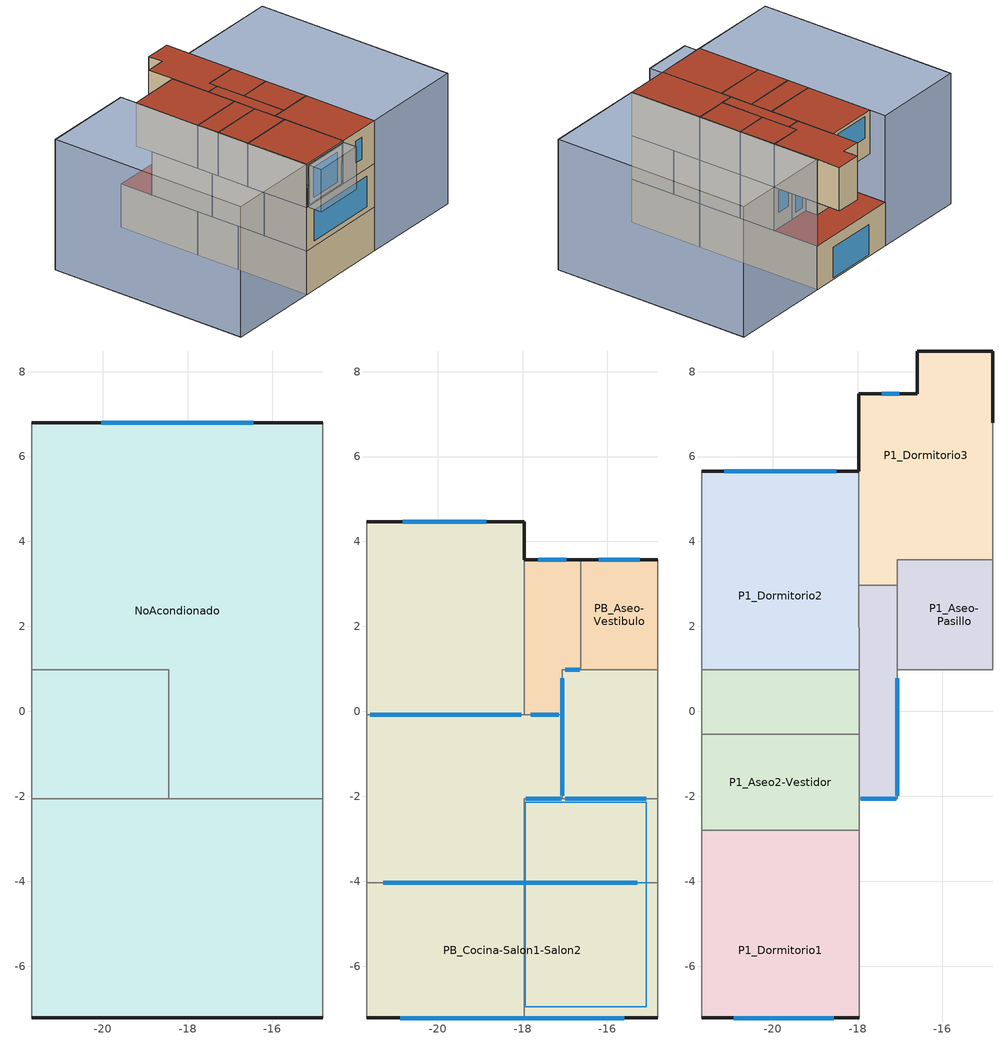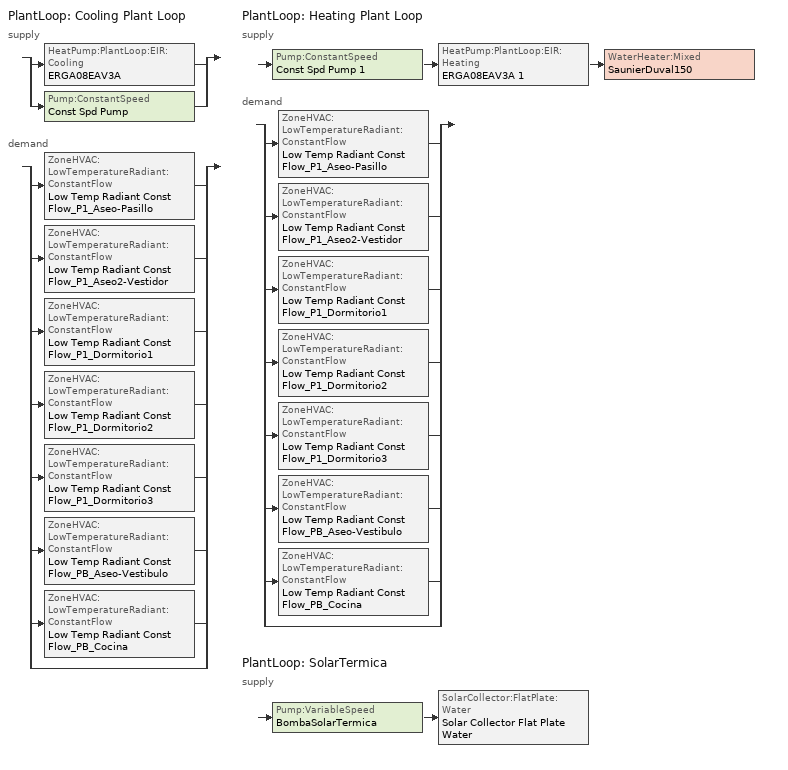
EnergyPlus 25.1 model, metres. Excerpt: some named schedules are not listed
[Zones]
NoAcondionado
 floor ground (SL01 2): -21.67,-2.06 -21.67,0.98 -18.44,0.98 -18.44,-2.06 z0; -18.44,-2.06 -18.44,0.98 -21.67,0.98 -21.67,6.8 -14.82,6.8 -14.82,-2.06 z0; -21.67,-7.22 -21.67,-2.06 -18.44,-2.06 -14.82,-2.06 -14.82,-7.22 z0
 wall outside (W02_Fachada 1): -14.82,6.8 -21.67,6.8 / -21.67,-7.22 -14.82,-7.22 z0:3
 wall to NoAcondionado (PI01 1): -18.44,-2.06 -18.44,0.98 -18.44,-2.06 -21.67,-2.06 -18.44,-2.06 -14.82,-2.06 -18.44,-2.06 / -18.44,0.98 -21.67,0.98 -18.44,0.98 z0:3
 wall adiabatic (W03_Medianera): -21.67,6.8 -21.67,0.98 -21.67,-2.06 -21.67,-7.22 / -14.82,-7.22 -14.82,-2.06 -14.82,6.8 z0:3
 window (WI01): -16.45,6.8 -20.03,6.8 z0.1:2.2
 roof outside (RF01 1): -21.67,4.46 -17.96,4.46 -17.96,3.57 -14.82,3.57 -14.82,6.8 -21.67,6.8 z3
PB_Cocina-Salon1-Salon2
 floor to NoAcondionado (FI01 4): -21.67,0.98 -18.44,0.98 -18.44,-0.08 -21.67,-0.08 z3; -17.07,0.98 -14.82,0.98 -14.82,-2.06 -17.07,-2.06 z3
 floor to NoAcondionado (FI01_SR): -21.67,-0.08 -18.44,-0.08 -18.44,-2.06 -21.67,-2.06 z3; -21.67,4.46 -17.96,4.46 -17.96,-0.08 -18.44,-0.08 -18.44,0.98 -21.67,0.98 z3; -18.44,-0.08 -17.07,-0.08 -17.07,-2.06 -18.44,-2.06 z3; -21.67,-2.06 -14.82,-2.06 -14.82,-4.04 -21.67,-4.04 z3; -21.67,-4.04 -14.82,-4.04 -14.82,-7.22 -21.67,-7.22 z3
 floor to PB_Cocina-Salon1-Salon2 (FI01 4): -14.82,-2.06 -17.07,-2.06 -17.07,0.98 -14.82,0.98 z6; -14.82,-4.04 -17.96,-4.04 -17.96,-2.06 -14.82,-2.06 z6; -14.82,-7.22 -17.96,-7.22 -17.96,-4.04 -14.82,-4.04 z6
 wall outside (W02_Fachada 1): -17.96,3.57 -17.96,4.46 -21.67,4.46 / -21.67,-7.22 -14.82,-7.22 z3:6; -17.96,-7.22 -14.82,-7.22 z6:9
 wall to PB_Aseo-Vestibulo (PI01 1): -14.82,0.98 -16.63,0.98 -17.07,0.98 -17.07,-0.08 -17.96,-0.08 -17.96,3.57 z3:6
 wall adiabatic (W03_Medianera): -21.67,4.46 -21.67,-0.08 -21.67,-4.04 -21.67,-7.22 / -14.82,-7.22 -14.82,-4.04 -14.82,-2.06 -14.82,0.98 z3:6; -14.82,-7.22 -14.82,-2.06 -14.82,0.98 z6:9
 wall to PB_Cocina-Salon1-Salon2 (PI01 1): -21.67,-0.08 -17.96,-0.08 -21.67,-0.08 / -17.07,-0.08 -17.07,-2.06 -17.07,-0.08 / -17.07,-2.06 -14.82,-2.06 -17.07,-2.06 / -21.67,-4.04 -14.82,-4.04 -21.67,-4.04 z3:6; -17.07,-2.06 -14.82,-2.06 -17.07,-2.06 z6:9
 wall to P1_Aseo-Pasillo (PI01 1): -14.82,0.98 -17.07,0.98 -17.07,-2.06 -17.96,-2.06 z6:9
 wall to P1_Aseo2-Vestidor (PI01 1): -17.96,-2.06 -17.96,-2.8 z6:9
 wall to P1_Dormitorio1 (PI01 1): -17.96,-2.8 -17.96,-7.22 z6:9
 window inside ({5798009e-f536-4e15-86a5-579c9e0ec3f5}): -17.14,-0.08 -17.8,-0.08 / -16.66,0.98 -16.99,0.98 / -21.59,-0.08 -18.03,-0.08 z3.28:6; -17.07,-0.16 -17.07,-1.99 z3.34:6; -16.87,-2.06 -15.08,-2.06 z3.38:6; -21.28,-4.04 -15.3,-4.04 z3.28:5.67; -17.07,0.78 -17.07,-1.99 / -17.09,-2.06 -17.92,-2.06 / -16.99,-2.06 -15.08,-2.06 z6.28:9
 window (WI01): -18.86,4.46 -20.82,4.46 z4.08:5.58; -20.88,-7.22 -15.6,-7.22 z3.38:5.48; -16.69,-7.22 -16.09,-7.22 z6.9:8.4
 roof outside (RF01 1): -14.82,-2.06 -14.82,0.98 -17.07,0.98 -17.07,-2.06 z9; -14.82,-7.22 -14.82,-2.06 -17.07,-2.06 -17.96,-2.06 -17.96,-2.8 -17.96,-7.22 z9
 skylight inside ({5798009e-f536-4e15-86a5-579c9e0ec3f5}): -17.94,-4.04 -15.08,-4.04 -15.08,-2.13 -17.94,-2.13 z6; -17.94,-6.96 -15.08,-6.96 -15.08,-4.04 -17.94,-4.04 z6
PB_Aseo-Vestibulo
 floor to NoAcondionado (FI01_SR): -17.96,3.57 -16.63,3.57 -16.63,0.98 -17.07,0.98 -17.07,-0.08 -17.96,-0.08 z3; -16.63,3.57 -14.82,3.57 -14.82,0.98 -16.63,0.98 z3
 wall outside (W02_Fachada 1): -14.82,3.57 -16.63,3.57 -17.96,3.57 z3:6
 wall to PB_Aseo-Vestibulo (PI01 1): -16.63,0.98 -16.63,3.57 -16.63,0.98 z3:6
 wall adiabatic (W03_Medianera): -14.82,0.98 -14.82,3.57 z3:6
 window (WI01): -16.97,3.57 -17.63,3.57 z3.33:5.43; -15.25,3.57 -16.2,3.57 z4.08:5.58
P1_Aseo-Pasillo
 floor to PB_Aseo-Vestibulo (FI01_SR): -17.07,-0.08 -17.96,-0.08 -17.96,2.97 -17.07,2.97 z6; -14.82,0.98 -16.63,0.98 -16.63,3.57 -14.82,3.57 z6
 floor to PB_Aseo-Vestibulo (FI01 4): -16.63,0.98 -17.07,0.98 -17.07,3.57 -16.63,3.57 z6
 floor to PB_Cocina-Salon1-Salon2 (FI01 4): -17.96,0.98 -17.97,2.97 -17.96,2.97 z6
 floor to PB_Cocina-Salon1-Salon2 (FI01_SR): -17.07,-2.06 -17.96,-2.06 -17.96,-0.08 -17.07,-0.08 z6
 wall to P1_Aseo-Pasillo (PI01 1): -17.07,0.98 -17.07,2.97 -17.07,0.98 z6:9
 wall to P1_Dormitorio3 (PI01 1): -14.82,3.57 -17.07,3.57 -17.07,2.97 -17.97,2.97 z6:9
 wall to P1_Dormitorio2 (PI01 1): -17.97,2.97 -17.96,0.98 z6:9
 wall to P1_Aseo2-Vestidor (PI01 1): -17.96,0.98 -17.96,-0.54 -17.96,-2.06 z6:9
 wall adiabatic (W03_Medianera): -14.82,0.98 -14.82,3.57 z6:9
 roof outside (RF01 1): -17.07,-2.06 -17.07,0.98 -17.07,2.97 -17.97,2.97 -17.96,0.98 -17.96,-0.54 -17.96,-2.06 z9; -14.82,0.98 -14.82,3.57 -17.07,3.57 -17.07,2.97 -17.07,0.98 z9
P1_Dormitorio3
 floor outside (FI01_SR): -14.82,3.57 -17.96,3.57 -17.96,4.46 -17.97,4.46 -17.97,5.65 -17.97,7.47 -16.59,7.47 -16.59,8.49 -14.82,8.49 z6
 floor to PB_Aseo-Vestibulo (FI01_SR): -17.07,2.97 -17.96,2.97 -17.96,3.57 -17.07,3.57 z6
 floor to PB_Cocina-Salon1-Salon2 (FI01 4): -17.96,2.97 -17.97,2.97 -17.97,4.46 -17.96,4.46 z6
 wall outside (W02_Fachada 1): -14.82,6.8 -14.82,8.49 -16.59,8.49 -16.59,7.47 -17.97,7.47 -17.97,5.65 z6:9
 wall adiabatic (W03_Medianera): -14.82,3.57 -14.82,6.8 z6:9
 wall to P1_Dormitorio2 (PI01 1): -17.97,5.65 -17.97,2.97 z6:9
 window (WI01): -17.02,7.47 -17.42,7.47 z6.38:8.48
 roof outside (RF01 1): -17.07,2.97 -17.07,3.57 -14.82,3.57 -14.82,8.49 -16.59,8.49 -16.59,7.47 -17.97,7.47 -17.97,5.65 -17.97,2.97 z9
P1_Aseo2-Vestidor
 floor to PB_Cocina-Salon1-Salon2 (FI01_SR): -17.96,-0.08 -21.67,-0.08 -21.67,0.98 -17.96,0.98 z6; -17.96,-2.8 -21.67,-2.8 -21.67,-0.54 -17.96,-0.54 z6
 floor to PB_Cocina-Salon1-Salon2 (FI01 4): -17.96,-0.54 -21.67,-0.54 -21.67,-0.08 -17.96,-0.08 z6
 wall to P1_Dormitorio2 (PI01 1): -17.96,0.98 -21.67,0.98 z6:9
 wall adiabatic (W03_Medianera): -21.67,0.98 -21.67,-0.54 -21.67,-2.8 z6:9
 wall to P1_Aseo2-Vestidor (PI01 1): -21.67,-0.54 -17.96,-0.54 -21.67,-0.54 z6:9
 wall to P1_Dormitorio1 (PI01 1): -21.67,-2.8 -17.96,-2.8 z6:9
 roof outside (RF01 1): -17.96,-0.54 -17.96,0.98 -21.67,0.98 -21.67,-0.54 z9; -17.96,-2.06 -17.96,-0.54 -21.67,-0.54 -21.67,-2.8 -17.96,-2.8 z9
P1_Dormitorio2
 floor to PB_Cocina-Salon1-Salon2 (FI01_SR): -17.96,0.98 -21.67,0.98 -21.67,4.46 -17.97,4.46 z6
 floor adiabatic (ctn2): -17.97,4.46 -21.67,4.46 -21.67,5.65 -17.97,5.65 z6
 wall outside (W02_Fachada 1): -17.97,5.65 -21.67,5.65 z6:9
 wall adiabatic (W03_Medianera): -21.67,5.65 -21.67,0.98 z6:9
 window (WI01): -18.5,5.65 -21.14,5.65 z7.28:8.78
 roof outside (RF01 1): -17.96,0.98 -17.97,2.97 -17.97,5.65 -21.67,5.65 -21.67,0.98 z9
P1_Dormitorio1
 floor to PB_Cocina-Salon1-Salon2 (FI01_SR): -17.96,-4.04 -21.67,-4.04 -21.67,-2.8 -17.96,-2.8 z6; -17.96,-7.22 -21.67,-7.22 -21.67,-4.04 -17.96,-4.04 z6
 wall outside (W02_Fachada 1): -21.38,-7.22 -18.09,-7.22 z6.1:8.79; -21.67,-7.22,6 -21.53,-7.22,6 -21.53,-7.22,8.91 -17.99,-7.22,8.91 -17.99,-7.22,6 -17.96,-7.22,6 -17.96,-7.22,9 -21.67,-7.22,9
 wall adiabatic (W03_Medianera): -21.67,-2.8 -21.67,-7.22 z6:9; -21.53,-7.22,6 -17.99,-7.22,6 -17.99,-7.22,7.44 -18.09,-7.22,7.44 -18.09,-7.22,6.1 -21.38,-7.22,6.1 -21.38,-7.22,7.44 -21.53,-7.22,7.44; -21.53,-7.22,7.44 -21.38,-7.22,7.44 -21.38,-7.22,8.79 -18.09,-7.22,8.79 -18.09,-7.22,7.44 -17.99,-7.22,7.44 -17.99,-7.22,8.91 -21.53,-7.22,8.91
 window (WI01): -20.91,-7.22 -18.56,-7.22 z6.38:8.48
 roof outside (RF01 1): -17.96,-7.22 -17.96,-2.8 -21.67,-2.8 -21.67,-7.22 z9
shading: -21.38,-8.22 -21.38,-7.22 / -21.38,-7.22 -18.09,-7.22 / -18.09,-7.22 -18.09,-8.22 / -18.09,-8.22 -21.38,-8.22 z6.1:8.79; -21.53,-8.22 -17.99,-8.22 / -17.99,-8.22 -17.99,-7.22 / -17.99,-7.22 -21.53,-7.22 / -21.53,-7.22 -21.53,-8.22 z6:8.91; -7.44,-7.22 -7.44,6.8 / -7.44,6.8 -14.82,6.8 / -14.82,6.8 -14.82,-7.22 / -14.82,-7.22 -7.44,-7.22 / -28.27,-7.22 -21.67,-7.22 / -21.67,-7.22 -21.67,6.8 / -21.67,6.8 -28.27,6.8 / -28.27,6.8 -28.27,-7.22 z0:9; -21.38,-8.22 -18.09,-8.22 -18.09,-7.22 -21.38,-7.22 z6.1; -18.09,-8.22 -21.38,-8.22 -21.38,-7.22 -18.09,-7.22 z8.79; -17.99,-8.22 -21.53,-8.22 -21.53,-7.22 -17.99,-7.22 z6; -21.53,-8.22 -17.99,-8.22 -17.99,-7.22 -21.53,-7.22 z8.91; -7.44,-7.22 -14.82,-7.22 -14.82,6.8 -7.44,6.8 z0; -14.82,-7.22 -7.44,-7.22 -7.44,6.8 -14.82,6.8 z9; -21.67,-7.22 -28.27,-7.22 -28.27,6.8 -21.67,6.8 z0; -28.27,-7.22 -21.67,-7.22 -21.67,6.8 -28.27,6.8 z9
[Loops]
PlantLoop 'Cooling Plant Loop'
 supply: split
  | HeatPump:PlantLoop:EIR:Cooling 'ERGA08EAV3A'
  | Pump:ConstantSpeed 'Const Spd Pump'
 demand: split
  | ZoneHVAC:LowTemperatureRadiant:ConstantFlow 'Low Temp Radiant Const Flow_P1_Aseo-Pasillo'
  | ZoneHVAC:LowTemperatureRadiant:ConstantFlow 'Low Temp Radiant Const Flow_P1_Aseo2-Vestidor'
  | ZoneHVAC:LowTemperatureRadiant:ConstantFlow 'Low Temp Radiant Const Flow_P1_Dormitorio1'
  | ZoneHVAC:LowTemperatureRadiant:ConstantFlow 'Low Temp Radiant Const Flow_P1_Dormitorio2'
  | ZoneHVAC:LowTemperatureRadiant:ConstantFlow 'Low Temp Radiant Const Flow_P1_Dormitorio3'
  | ZoneHVAC:LowTemperatureRadiant:ConstantFlow 'Low Temp Radiant Const Flow_PB_Aseo-Vestibulo'
  | ZoneHVAC:LowTemperatureRadiant:ConstantFlow 'Low Temp Radiant Const Flow_PB_Cocina'
  | bypass
PlantLoop 'Heating Plant Loop'
 supply: Pump:ConstantSpeed 'Const Spd Pump 1' > HeatPump:PlantLoop:EIR:Heating 'ERGA08EAV3A 1' > WaterHeater:Mixed 'SaunierDuval150'
 demand: split
  | ZoneHVAC:LowTemperatureRadiant:ConstantFlow 'Low Temp Radiant Const Flow_P1_Aseo-Pasillo'
  | ZoneHVAC:LowTemperatureRadiant:ConstantFlow 'Low Temp Radiant Const Flow_P1_Aseo2-Vestidor'
  | ZoneHVAC:LowTemperatureRadiant:ConstantFlow 'Low Temp Radiant Const Flow_P1_Dormitorio1'
  | ZoneHVAC:LowTemperatureRadiant:ConstantFlow 'Low Temp Radiant Const Flow_P1_Dormitorio2'
  | ZoneHVAC:LowTemperatureRadiant:ConstantFlow 'Low Temp Radiant Const Flow_P1_Dormitorio3'
  | ZoneHVAC:LowTemperatureRadiant:ConstantFlow 'Low Temp Radiant Const Flow_PB_Aseo-Vestibulo'
  | ZoneHVAC:LowTemperatureRadiant:ConstantFlow 'Low Temp Radiant Const Flow_PB_Cocina'
  | bypass
PlantLoop 'SolarTermica'
 supply: Pump:VariableSpeed 'BombaSolarTermica' > SolarCollector:FlatPlate:Water 'Solar Collector Flat Plate Water'
[Building]
Edificio_1
[Site:Location]
MADRID: Elevation=582; Keep site location information=No; Latitude=40.45; Longitude=-3.55; Time zone=1
[SizingPeriod:DesignDay] Ashrae clear sky optical depth for beam irradiance taub=0.446; Ashrae clear sky optical depth for diffuse irradiance taud=1.933; Barometric pressure=94526; Begin environment reset mode=FullResetAtBeginEnvironment; Daily dry bulb temperature range=15.7; Day of month=21; Day type=SummerDesignDay; Daylight saving time indicator=No; Dry bulb temperature range modifier type=DefaultMultipliers; Month=7; Rain indicator=No; Snow indicator=No; Solar model indicator=ASHRAETau; Wind direction=240; Wind speed=3.7
Name | Humidity condition type | Maximum dry bulb temperature | Wetbulb or dewpoint at maximum dry bulb | Enthalpy at maximum dry bulb
MADRID Ann Clg .4% Condns DB=>MWB | WetBulb | 36.2 | 19.6
MADRID Ann Clg .4% Condns DP=>MDB | DewPoint | 26.6 | 17.2
MADRID Ann Clg .4% Condns Enth=>MDB | Enthalpy | 33.9 |  | 65700
MADRID Ann Clg .4% Condns WB=>MDB | WetBulb | 33.8 | 21.7
[Construction]
FI01 4; FI01_SR: Gres_cuarzoso_2600_d_280 (20mm 0.6), Mortero_de_cemento_o_cal (50mm), URSA_TERRA_Sol_T70P_20mm (20mm), FU_Entrevigado_ceramico (300mm), Enlucido_de_yeso_1000_d (20mm 0.6)
PI01 1: Placa_de_yeso_laminado_P (15mm 0.6), Placa_de_yeso_laminado_P (15mm 0.6), MW_Lana_mineral_0_04_W_m (60mm), Placa_de_yeso_laminado_P (15mm 0.6), Placa_de_yeso_laminado_P (15mm 0.6)
RF01 1: XPS_Expandido_con_dioxid (120mm), Betun_fieltro_o_lamina (4mm), Mortero_de_cemento_o_cal (50mm), Hormigon_armado_d_2500 (250mm), Gres_calcareo_2000_d_270 (10mm 0.6), Placas_de_yeso_armado_co (15mm 0.6)
SL01 2: XPS_Expandido_con_dioxid (120mm), Hormigon_armado_d_2500 (200mm 0.6), Mortero_de_cemento_o_cal (20mm), Gres_calcareo_2000_d_270 (20mm 0.6)
W02_Fachada 1: 1_2_pie_LP_metrico_o_cat (150mm), URSA_TERRA (80mm), Placa_de_yeso_laminado_P (20mm 0.6)
W03_Medianera: 1_2_pie_LP_metrico_o_cat (150mm), MW_Lana_mineral_0_04_W_m (60mm), Placa_de_yeso_laminado_P (15mm 0.6), Placa_de_yeso_laminado_P (15mm 0.6)
WI01: Theoretical Glass [202]
ctn2: mat5, mat6, mat7, mat8, mat6, mat9
[Construction:AirBoundary]
{5798009e-f536-4e15-86a5-579c9e0ec3f5}: None, 0
[Material] Thermal absorptance=0.9
Name | Conductivity | Density | Roughness | Solar absorptance | Specific heat | Thickness | Visible absorptance
1_2_pie_LP_metrico_o_cat (150mm) | 0.583 | 1020 | Rough | 0 | 1000 | 0.15 | 0.6
Betun_fieltro_o_lamina (4mm) | 0.23 | 1100 | Rough | 0 | 1000 | 0.004 | 0.6
Enlucido_de_yeso_1000_d (20mm 0.6) | 0.57 | 1150 | Rough | 0.6 | 1000 | 0.02 | 0.6
FU_Entrevigado_ceramico (300mm); Mortero_de_cemento_o_cal (50mm) | 0.846 | 1110 | Rough | 0 | 1000 | 0.3 | 0.6
Gres_calcareo_2000_d_270 (10mm 0.6) | 1.9 | 2350 | Rough | 0.6 | 1000 | 0.01 | 0.6
Gres_calcareo_2000_d_270 (20mm 0.6) | 1.9 | 2350 | Rough | 0.6 | 1000 | 0.02 | 0.6
Gres_cuarzoso_2600_d_280 (20mm 0.6) | 2.6 | 2700 | Rough | 0.6 | 1000 | 0.02 | 0.6
Hormigon_armado_d_2500 (200mm 0.6) | 2.5 | 2600 | Rough | 0.6 | 1000 | 0.2 | 0.6
Hormigon_armado_d_2500 (250mm) | 2.5 | 2600 | Rough | 0 | 1000 | 0.25 | 0.6
MW_Lana_mineral_0_04_W_m (60mm) | 0.04 | 40 | Rough | 0.7 | 1000 | 0.06 | 0.6
Mortero_de_cemento_o_cal (20mm) | 1 | 1700 | Rough | 0 | 1000 | 0.02 | 0.6
Placa_de_yeso_laminado_P (15mm 0.6) | 0.25 | 825 | Rough | 0.6 | 1000 | 0.015 | 0.6
Placa_de_yeso_laminado_P (20mm 0.6) | 0.25 | 825 | Rough | 0.6 | 1000 | 0.02 | 0.6
Placas_de_yeso_armado_co (15mm 0.6) | 0.25 | 9 | Rough | 0.6 | 1000 | 0.015 | 0.6
URSA_TERRA (80mm) | 0.035 | 17.5 | Rough | 0 | 1030 | 0.08 | 0.6
URSA_TERRA_Sol_T70P_20mm (20mm) | 0.032 | 70 | Rough | 0 | 1030 | 0.02 | 0.6
XPS_Expandido_con_dioxid (120mm) | 0.034 | 37.5 | Rough | 0 | 1000 | 0.12 | 0.6
mat5 | 0.21 | 700 | MediumRough | 0.7 | 1000 | 0.0125 | 0.7
mat6 | 0.3 | 1000 | MediumRough | 0.7 | 1000 | 0.05 | 0.7
mat7 | 2.3 | 2300 | MediumRough | 0.7 | 1000 | 0.1 | 0.7
mat8 | 1.15 | 1800 | MediumRough | 0.7 | 1000 | 0.05 | 0.7
mat9 | 0.13 | 500 | MediumRough | 0.7 | 1600 | 0.02 | 0.7
[WindowMaterial:Glazing]
Theoretical Glass [202]: Back side infrared hemispherical emissivity=0.9; Back side solar reflectance at normal incidence=0; Back side visible reflectance at normal incidence=0; Conductivity=0.0192; Dirt correction factor for solar and visible transmittance=1; Front side infrared hemispherical emissivity=0.9; Front side solar reflectance at normal incidence=0.7175; Front side visible reflectance at normal incidence=0.6308; Infrared transmittance at normal incidence=0; Optical data type=SpectralAverage; Solar diffusing=No; Solar transmittance at normal incidence=0.2325; Thickness=0.003; Visible transmittance at normal incidence=0.3192
[AvailabilityManager:Scheduled] Schedule=Always_On
Availability Manager Scheduled 1; Availability Manager Scheduled 2
[DesignSpecification:OutdoorAir]
Ventilation: Outdoor air flow air changes per hour=0; Outdoor air flow per person=0.00943895; Outdoor air flow per zone=0; Outdoor air flow per zone floor area=0; Outdoor air method=Sum
[DesignSpecification:OutdoorAir:SpaceList] Space design specification outdoor air object name 1=Ventilation; Space design specification outdoor air object name 2=Ventilation
P1_Aseo2-Vestidor DSOA Space List: Space name 1=spc_P1_Aseo2; Space name 2=spc_P1_Vestidor
P1_Aseo-Pasillo DSOA Space List: Space name 1=spc_P1_Aseo; Space name 2=spc_P1_Pasillo
PB_Aseo-Vestibulo DSOA Space List: Space name 1=spc_PB_Aseo; Space name 2=spc_PB_Vestibulo
PB_Cocina-Salon1-Salon2 DSOA Space List: Space name 1=spc_P1_DobleAltura; Space name 2=spc_P1_Escalera; Space design specification outdoor air object name 3=Ventilation; Space name 3=spc_PB_Cocina; Space design specification outdoor air object name 4=Ventilation; Space name 4=spc_PB_Escalera; Space design specification outdoor air object name 5=Ventilation; Space name 5=spc_PB_Salon1; Space design specification outdoor air object name 6=Ventilation; Space name 6=spc_PB_Salon2
[HeatPump:PlantLoop:EIR:Cooling]
ERGA08EAV3A: Capacity modifier function of temperature curve=Curve Biquadratic 3; Condenser type=AirSource; Control type=Load; Electric input to output ratio modifier function of part load ratio curve=Curve Quadratic 2; Electric input to output ratio modifier function of temperature curve=Curve Biquadratic 4; Flow mode=ConstantFlow; Load side reference flow rate=Autosize; Maximum heat recovery outlet temperature=60; Maximum source inlet temperature=100; Minimum part load ratio=0; Minimum source inlet temperature=-100; Reference capacity=6250; Reference coefficient of performance=5.4; Sizing factor=1; Source side reference flow rate=Autosize; Thermosiphon minimum temperature difference=0
[HeatPump:PlantLoop:EIR:Heating]
ERGA08EAV3A 1: Capacity modifier function of temperature curve=Curve Biquadratic 1; Condenser type=AirSource; Control type=Load; Electric input to output ratio modifier function of part load ratio curve=Curve Quadratic 1; Electric input to output ratio modifier function of temperature curve=Curve Biquadratic 2; Flow mode=ConstantFlow; Heat pump defrost control=None; Heat pump defrost time period fraction=0.058333; Heat pump sizing method=CoolingCapacity; Heating to cooling capacity sizing ratio=1; Load side reference flow rate=Autosize; Maximum outdoor dry bulb temperature for defrost operation=10; Maximum source inlet temperature=100; Minimum heat recovery outlet temperature=4.5; Minimum part load ratio=0; Minimum source inlet temperature=-100; Reference capacity=7500; Reference coefficient of performance=4.6; Sizing factor=1; Source side reference flow rate=Autosize
[OtherEquipment] Design level calculation method=EquipmentLevel; Fraction latent=0.95; Fraction radiant=0.05
Name | Design level | End use subcategory | Schedule | Zone or zonelist or space or spacelist
Bathroom Ambient Moisture Gain PB Aseo | 14 | BathroomAmbient | Bathroom Ambient Moisture Schedule PB | spc_PB_Aseo
Bathroom Ambient Moisture Gain P1 Aseo | 14 | BathroomAmbient | Bathroom Ambient Moisture Schedule P1 Main | spc_P1_Aseo
Bathroom Ambient Moisture Gain P1 Aseo2 | 10 | BathroomAmbient | Bathroom Ambient Moisture Schedule P1 Aseo2 | spc_P1_Aseo2
Shower Latent Gain P1 Aseo2 | 260 | Shower | Shower Use Schedule | spc_P1_Aseo2
[PlantEquipmentList]
Cooling Plant Loop Cooling Equipment List: ERGA08EAV3A, HeatPump:PlantLoop:EIR:Cooling
Heating Plant Loop Heating Equipment List: ERGA08EAV3A 1, HeatPump:PlantLoop:EIR:Heating
SolarTermica Heating Equipment List: Solar Collector Flat Plate Water, SolarCollector:FlatPlate:Water
[PlantEquipmentOperation:CoolingLoad]
Cooling Plant Loop Cooling Operation Scheme: Load range 1 lower limit=0; Load range 1 upper limit=1000000000; Range 1 equipment list=Cooling Plant Loop Cooling Equipment List
[PlantEquipmentOperation:HeatingLoad] Load range 1 lower limit=0; Load range 1 upper limit=1000000000
Name | Range 1 equipment list
Heating Plant Loop Heating Operation Scheme | Heating Plant Loop Heating Equipment List
SolarTermica Heating Operation Scheme | SolarTermica Heating Equipment List
[PlantEquipmentOperationSchemes] Control scheme 1 schedule=Always On Discrete
Name | Control scheme 1
Cooling Plant Loop Operation Schemes | Cooling Plant Loop Cooling Operation Scheme
Heating Plant Loop Operation Schemes | Heating Plant Loop Heating Operation Scheme
SolarTermica Operation Schemes | SolarTermica Heating Operation Scheme
[PlantLoop] Common pipe simulation=None; Fluid type=Water; Load distribution scheme=Optimal; Maximum loop flow rate=Autosize; Minimum loop flow rate=0; Plant loop demand calculation scheme=SingleSetpoint; Plant loop volume=Autocalculate
Name | Maximum loop temperature | Minimum loop temperature | Plant equipment operation scheme
Cooling Plant Loop | 15 | 5 | Cooling Plant Loop Operation Schemes
Heating Plant Loop | 45 | 35 | Heating Plant Loop Operation Schemes
SolarTermica | 100 | 0 | SolarTermica Operation Schemes
[Pump:ConstantSpeed] Design electric power per unit flow rate=348701.1; Design flow rate=Autosize; Design power consumption=Autosize; Design power sizing method=PowerPerFlowPerPressure; Design pump head=38460; Design shaft power per unit flow rate per unit head=1.28205; End use subcategory=General; Fraction of motor inefficiencies to fluid stream=0; Motor efficiency=0.85; Pump control type=Intermittent
Const Spd Pump; Const Spd Pump 1
[Pump:VariableSpeed]
BombaSolarTermica: Design electric power per unit flow rate=348701.1; Design maximum flow rate=Autosize; Design minimum flow rate=0; Design minimum flow rate fraction=0; Design power consumption=20; Design power sizing method=PowerPerFlowPerPressure; Design pump head=30000; Design shaft power per unit flow rate per unit head=1.28205; End use subcategory=General; Fraction of motor inefficiencies to fluid stream=0; Motor efficiency=0.9; Pump control type=Continuous; Skin loss radiative fraction=0.5; Coefficient 1 of the part load performance curve=0; Coefficient 2 of the part load performance curve=1; Coefficient 3 of the part load performance curve=0; Coefficient 4 of the part load performance curve=0
[SetpointManager:OutdoorAirReset]
Daikin_EHVX08_Refrigeracion: Control variable=Temperature; Outdoor high temperature=35; Outdoor low temperature=20; Setpoint at outdoor high temperature=18; Setpoint at outdoor low temperature=22
[SetpointManager:Scheduled] Control variable=Temperature
Name | Schedule
SP_SolarLoop | SolarTermica40
Setpoint Manager Scheduled 1 | HW Temperature Schedule
Setpoint Manager Scheduled 2 | CHW Temperature Schedule
[Sizing:Plant] Coincident sizing factor mode=None; Sizing option=NonCoincident; Zone timesteps in averaging window=1
Name | Design loop exit temperature | Loop design temperature difference | Loop type
Cooling Plant Loop | 15 | 0.1 | Cooling
Heating Plant Loop | 45 | 5 | Heating
SolarTermica | 82 | 11 | Heating
[Sizing:Zone] Account for dedicated outdoor air system=No; Cooling design air flow method=DesignDay; Cooling design air flow rate=0; Cooling minimum air flow=0; Cooling minimum air flow fraction=0; Cooling minimum air flow per zone floor area=0.000762; Heating design air flow method=DesignDay; Heating design air flow rate=0; Heating maximum air flow=0.141576; Heating maximum air flow fraction=0.3; Heating maximum air flow per zone floor area=0.002032; Type of space sum to use=Coincident; Zone cooling design supply air humidity ratio=0.0085; Zone cooling design supply air humidity ratio difference=0.005; Zone cooling design supply air temperature=14; Zone cooling design supply air temperature difference=11.11; Zone cooling design supply air temperature input method=SupplyAirTemperature; Zone heating design supply air humidity ratio=0.008; Zone heating design supply air temperature=40; Zone heating design supply air temperature difference=11.11; Zone heating design supply air temperature input method=SupplyAirTemperature; Zone humidification design supply air humidity ratio difference=0.005; Zone latent cooling design supply air humidity ratio input method=HumidityRatioDifference; Zone latent heating design supply air humidity ratio input method=HumidityRatioDifference; Zone load sizing method=Sensible Load Only No Latent Load
Name | Design specification outdoor air object
P1_Aseo-Pasillo | P1_Aseo-Pasillo DSOA Space List
P1_Aseo2-Vestidor | P1_Aseo2-Vestidor DSOA Space List
P1_Dormitorio1; P1_Dormitorio2; P1_Dormitorio3 | Ventilation
PB_Aseo-Vestibulo | PB_Aseo-Vestibulo DSOA Space List
PB_Cocina-Salon1-Salon2 | PB_Cocina-Salon1-Salon2 DSOA Space List
[SolarCollector:FlatPlate:Water]
Solar Collector Flat Plate Water: Solarcollectorperformance=Alternate Energy Technologies AE-32; Surface=srf100
[SolarCollectorPerformance:FlatPlate]
Alternate Energy Technologies AE-32: Gross area=2.9646; Test correlation type=Inlet; Test flow rate=3.88e-05; Test fluid=Water; Coefficient 1 of efficiency equation=0.691; Coefficient 2 of efficiency equation=-0.00193; Coefficient 2 of incident angle modifier=-0.1939; Coefficient 3 of incident angle modifier=-0.0055
[Space] Space type=Residencial
Name | Zone | Volume
spc_P1_Aseo | P1_Aseo-Pasillo | 15.181
spc_P1_Aseo2 | P1_Aseo2-Vestidor | 14.614
spc_P1_DobleAltura | PB_Cocina-Salon1-Salon2 | 43.733
spc_P1_Dormitorio1 | P1_Dormitorio1 | 41.039
spc_P1_Dormitorio2 | P1_Dormitorio2 | 43.477
spc_P1_Dormitorio3 | P1_Dormitorio3 | 34.836
spc_P1_Escalera; spc_PB_Escalera | PB_Cocina-Salon1-Salon2 | 17.909
spc_P1_Pasillo | P1_Aseo-Pasillo | 11.444
spc_P1_Vestidor | P1_Aseo2-Vestidor | 21.943
spc_PB_Aseo | PB_Aseo-Vestibulo | 11.009
spc_PB_Cocina | PB_Cocina-Salon1-Salon2 | 41.694
spc_PB_Salon1 | PB_Cocina-Salon1-Salon2 | 60.115
spc_PB_Salon2 | PB_Cocina-Salon1-Salon2 | 53.409
spc_PB_Vestibulo | PB_Aseo-Vestibulo | 10.447
spc_PS_Almacen | NoAcondionado | 91.085
spc_PS_Bodega | NoAcondionado | 134.174
spc_PS_Instalaciones | NoAcondionado | 26.087
[SpaceList]
Residencial: spc_PB_Salon1, spc_P1_Aseo2, spc_PS_Instalaciones, spc_PB_Vestibulo, spc_PS_Almacen, spc_PS_Bodega, spc_PB_Aseo, spc_PB_Cocina, spc_PB_Escalera, spc_PB_Salon2, spc_P1_Pasillo, spc_P1_Escalera, spc_P1_Aseo, spc_P1_Dormitorio2, spc_P1_Dormitorio3, spc_P1_Vestidor, spc_P1_DobleAltura, spc_P1_Dormitorio1
[ThermostatSetpoint:DualSetpoint]
Name | Cooling setpoint temperature schedule | Heating setpoint temperature schedule
Thermostat Setpoint Dual Setpoint 3 | Setpoint Schedule PB_Aseo-Vestibulo | Setpoint Schedule PB_Aseo-Vestibulo
Thermostat Setpoint Dual Setpoint 4 | Setpoint Schedule P1_Dormitorio1 | Setpoint Schedule P1_Dormitorio1
Thermostat Setpoint Dual Setpoint 5 | Setpoint Schedule P1_Dormitorio2 | Setpoint Schedule P1_Dormitorio2
Thermostat Setpoint Dual Setpoint 7 | Setpoint Schedule P1_Aseo2-Vestidor | Setpoint Schedule P1_Aseo2-Vestidor
Thermostat Setpoint Dual Setpoint 12 | Setpoint Schedule PB_Salon | Setpoint Schedule PB_Salon
Thermostat Setpoint Dual Setpoint 16 | Setpoint Schedule P1_Aseo-Pasillo | Setpoint Schedule P1_Aseo-Pasillo
Thermostat Setpoint Dual Setpoint 17 | Setpoint Schedule P1_Dormitorio3 | Setpoint Schedule P1_Dormitorio3
[WaterHeater:Mixed]
SaunierDuval150: Ambient temperature indicator=Schedule; Ambient temperature schedule=Water Heater Ambient Temperature; Deadband temperature difference=2; End use subcategory=General; Heater control type=Cycle; Heater fuel type=Electricity; Heater ignition delay=0; Heater ignition minimum flow rate=0; Heater maximum capacity=0; Heater thermal efficiency=0.8; Indirect water heating recovery time=1.5; Maximum temperature limit=60; Off cycle loss coefficient to ambient temperature=6; Off cycle loss fraction to zone=1; Off cycle parasitic fuel consumption rate=20; Off cycle parasitic fuel type=Electricity; Off cycle parasitic heat fraction to tank=0.8; On cycle loss coefficient to ambient temperature=6; On cycle loss fraction to zone=1; On cycle parasitic fuel consumption rate=0; On cycle parasitic fuel type=Electricity; On cycle parasitic heat fraction to tank=0; Setpoint temperature schedule=Water Heater Setpoint Temperature; Source side design flow rate=Autosize; Source side effectiveness=1; Source side flow control mode=IndirectHeatPrimarySetpoint; Tank volume=0.05; Use side design flow rate=Autosize; Use side effectiveness=1
[WaterHeater:Sizing]
WaterHeater:Sizing 1: Design mode=PeakDraw; Nominal tank volume for autosizing plant connections=1; Time for tank recovery=1; Time storage can meet peak draw=0.538503; Waterheater=SaunierDuval150
[Zone] Multiplier=1; Part of total floor area=Yes
NoAcondionado; P1_Aseo2-Vestidor; P1_Aseo-Pasillo; P1_Dormitorio1; P1_Dormitorio2; P1_Dormitorio3; PB_Aseo-Vestibulo; PB_Cocina-Salon1-Salon2
[ZoneControl:Thermostat] Temperature difference between cutout and setpoint=0
Name | Zone or zonelist | Control 1 | Control type schedule
P1_Aseo2-Vestidor Thermostat | P1_Aseo2-Vestidor | Thermostat Setpoint Dual Setpoint 7 | P1_Aseo2-Vestidor Thermostat Schedule
P1_Aseo-Pasillo Thermostat | P1_Aseo-Pasillo | Thermostat Setpoint Dual Setpoint 16 | P1_Aseo-Pasillo Thermostat Schedule
P1_Dormitorio1 Thermostat | P1_Dormitorio1 | Thermostat Setpoint Dual Setpoint 4 | P1_Dormitorio1 Thermostat Schedule
P1_Dormitorio2 Thermostat | P1_Dormitorio2 | Thermostat Setpoint Dual Setpoint 5 | P1_Dormitorio2 Thermostat Schedule
P1_Dormitorio3 Thermostat | P1_Dormitorio3 | Thermostat Setpoint Dual Setpoint 17 | P1_Dormitorio3 Thermostat Schedule
PB_Aseo-Vestibulo Thermostat | PB_Aseo-Vestibulo | Thermostat Setpoint Dual Setpoint 3 | PB_Aseo-Vestibulo Thermostat Schedule
PB_Cocina-Salon1-Salon2 Thermostat | PB_Cocina-Salon1-Salon2 | Thermostat Setpoint Dual Setpoint 12 | PB_Cocina-Salon1-Salon2 Thermostat Schedule
[Zone equipment]
P1_Aseo2-Vestidor: Low Temp Radiant Const Flow_P1_Aseo2-Vestidor
P1_Aseo-Pasillo: Low Temp Radiant Const Flow_P1_Aseo-Pasillo
P1_Dormitorio1: Low Temp Radiant Const Flow_P1_Dormitorio1
P1_Dormitorio2: Low Temp Radiant Const Flow_P1_Dormitorio2
P1_Dormitorio3: Low Temp Radiant Const Flow_P1_Dormitorio3
PB_Aseo-Vestibulo: Low Temp Radiant Const Flow_PB_Aseo-Vestibulo
PB_Cocina-Salon1-Salon2: Low Temp Radiant Const Flow_PB_Cocina
[ZoneHVAC:LowTemperatureRadiant:ConstantFlow] Availability schedule=Always On Discrete hvac_library; Circuit length=106.7; Cooling high control temperature schedule=Const Vol Rad Clg Hi Air Temp Sch; Cooling high water temperature schedule=Const Vol Rad Clg Hi Wtr Temp Sch; Cooling low control temperature schedule=Const Vol Rad Clg Low Air Temp Sch; Cooling low water temperature schedule=Const Vol Rad Clg Low Wtr Temp Sch; Heating high control temperature schedule=Radiant control temp 22 sizing then 30; Heating high water temperature schedule=Const Vol Rad Htg Hi Wtr Temp Sch; Heating low control temperature schedule=Const Vol Rad Htg Low Air Temp Sch; Heating low water temperature schedule=Const Vol Rad Htg Low Wtr Temp Sch; Hydronic tubing length=Autosize; Number of circuits=OnePerSurface; Rated power consumption=35; Rated pump head=0
Name | Zone | Design object | Rated flow rate | Surface name or radiant surface group
Low Temp Radiant Const Flow_P1_Aseo2-Vestidor | P1_Aseo2-Vestidor | Low Temp Radiant Const Flow_P1_Aseo2-Vestidor Design | 7.2828e-06 | Low Temp Radiant Const Flow_P1_Aseo2-VestidorFloors
Low Temp Radiant Const Flow_P1_Aseo-Pasillo | P1_Aseo-Pasillo | Low Temp Radiant Const Flow_P1_Aseo-Pasillo Design | 8.3695e-06 | Low Temp Radiant Const Flow_P1_Aseo-PasilloFloors
Low Temp Radiant Const Flow_P1_Dormitorio1 | P1_Dormitorio1 | Low Temp Radiant Const Flow_P1_Dormitorio1 Design | 2.13169e-05 | Low Temp Radiant Const Flow_P1_Dormitorio1Floors
Low Temp Radiant Const Flow_P1_Dormitorio2 | P1_Dormitorio2 | Low Temp Radiant Const Flow_P1_Dormitorio2 Design | 2.13444e-05 | Low Temp Radiant Const Flow_P1_Dormitorio2Floors
Low Temp Radiant Const Flow_P1_Dormitorio3 | P1_Dormitorio3 | Low Temp Radiant Const Flow_P1_Dormitorio3 Design | 2.69686e-05 | Low Temp Radiant Const Flow_P1_Dormitorio3Floors
Low Temp Radiant Const Flow_PB_Aseo-Vestibulo | PB_Aseo-Vestibulo | Low Temp Radiant Const Flow_PB_Aseo-Vestibulo Design | 1.30949e-05 | Low Temp Radiant Const Flow_PB_Aseo-VestibuloFloors
Low Temp Radiant Const Flow_PB_Cocina | PB_Cocina-Salon1-Salon2 | Low Temp Radiant Const Flow_PB_Cocina Design | 6.84446e-05 | Low Temp Radiant Const Flow_PB_CocinaFloors
[ZoneHVAC:LowTemperatureRadiant:ConstantFlow:Design] Condensation control dewpoint offset=1; Condensation control type=SimpleOff; Fluid to radiant surface heat transfer model=ConvectionOnly; Fraction of motor inefficiencies to fluid stream=0; Hydronic tubing conductivity=0.35; Hydronic tubing inside diameter=0.013; Hydronic tubing outside diameter=0.016; Motor efficiency=0.9; Running mean outdoor dry bulb temperature weighting factor=0.8; Temperature control type=MeanAirTemperature
Low Temp Radiant Const Flow_P1_Aseo2-Vestidor Design; Low Temp Radiant Const Flow_P1_Aseo-Pasillo Design; Low Temp Radiant Const Flow_P1_Dormitorio1 Design; Low Temp Radiant Const Flow_P1_Dormitorio2 Design; Low Temp Radiant Const Flow_P1_Dormitorio3 Design; Low Temp Radiant Const Flow_PB_Aseo-Vestibulo Design; Low Temp Radiant Const Flow_PB_Cocina Design
[ZoneHVAC:LowTemperatureRadiant:SurfaceGroup]
Name | Flow fraction for surface 1 | Surface name 1 | Flow fraction for surface 2 | Surface name 2 | Flow fraction for surface 3 | Surface name 3 | Flow fraction for surface 4 | Surface name 4 | Flow fraction for surface 5 | Surface name 5
Low Temp Radiant Const Flow_P1_Aseo2-VestidorFloors | 0.32032 | srf40 | 0.67968 | srf52
Low Temp Radiant Const Flow_P1_Aseo-PasilloFloors | 0.192347 | srf50 | 0.297176 | srf25 | 0.510478 | srf34
Low Temp Radiant Const Flow_P1_Dormitorio1Floors | 0.280894 | srf54 | 0.719106 | srf59
Low Temp Radiant Const Flow_P1_Dormitorio2Floors | 1 | srf41
Low Temp Radiant Const Flow_P1_Dormitorio3Floors | 0.963614 | srf79 | 0.0363862 | srf27
Low Temp Radiant Const Flow_PB_Aseo-VestibuloFloors | 0.483795 | srf10 | 0.516205 | srf11
Low Temp Radiant Const Flow_PB_CocinaFloors | 0.231668 | srf12 | 0.234536 | srf20 | 0.0470267 | srf14 | 0.110133 | srf3 | 0.376637 | srf21
[ZoneInfiltration:DesignFlowRate] Air changes per hour=0.1; Density basis=Outdoor; Design flow rate calculation method=AirChanges/Hour; Schedule=Infiltraciones
Name | Zone or zonelist or space or spacelist
DesignInfiltration | spc_P1_Aseo
DesignInfiltration 1 | spc_P1_Vestidor
DesignInfiltration 2 | spc_P1_Dormitorio1
DesignInfiltration 3 | spc_P1_Aseo2
DesignInfiltration 4 | spc_P1_Dormitorio2
DesignInfiltration 5 | spc_PB_Vestibulo
DesignInfiltration 6 | spc_PB_Cocina
DesignInfiltration 7 | spc_PB_Aseo
DesignInfiltration 8 | spc_PB_Escalera
DesignInfiltration 9 | spc_P1_Pasillo
DesignInfiltration 10 | spc_P1_Dormitorio3
DesignInfiltration 11 | spc_P1_Escalera
DesignInfiltration 12 | spc_PB_Salon1
DesignInfiltration 13 | spc_PB_Salon2
[ZoneMixing] Design flow rate calculation method=AirChanges/Hour; Schedule=Always On Continuous
Name | Air changes per hour | Source zone or space | Zone or space
Mixing Living to Vestibulo | 0.2 | PB_Cocina-Salon1-Salon2 | PB_Aseo-Vestibulo
Mixing Vestibulo to Living | 0.2 | PB_Aseo-Vestibulo | PB_Cocina-Salon1-Salon2
Mixing Pasillo to Dormitorio1 | 0.2 | P1_Aseo-Pasillo | P1_Dormitorio1
Mixing Pasillo to Dormitorio2 | 0.2 | P1_Aseo-Pasillo | P1_Dormitorio2
Mixing Pasillo to Dormitorio3 | 0.2 | P1_Aseo-Pasillo | P1_Dormitorio3
Mixing Dormitorio1 to Pasillo | 0.2 | P1_Dormitorio1 | P1_Aseo-Pasillo
Mixing Dormitorio2 to Pasillo | 0.2 | P1_Dormitorio2 | P1_Aseo-Pasillo
Mixing Dormitorio3 to Pasillo | 0.2 | P1_Dormitorio3 | P1_Aseo-Pasillo
Mixing Pasillo to Aseo2-Vestidor | 0.25 | P1_Aseo-Pasillo | P1_Aseo2-Vestidor
Mixing Aseo2-Vestidor to Pasillo | 0.25 | P1_Aseo2-Vestidor | P1_Aseo-Pasillo
[ZoneVentilation:WindandStackOpenArea] Delta temperature=4; Discharge coefficient for opening=Autocalculate; Effective angle=0; Height difference=1.5; Maximum indoor temperature=50; Maximum outdoor temperature=30; Maximum wind speed=8; Minimum outdoor temperature=-5; Opening area=0.2; Opening area fraction schedule=VentilacionNatural; Opening effectiveness=Autocalculate
Name | Minimum indoor temperature schedule | Zone or space
Zone Ventilation Wind and Stack Open Area | Setpoint Schedule P1_Aseo-Pasillo | P1_Aseo-Pasillo
Zone Ventilation Wind and Stack Open Area 2 | Setpoint Schedule P1_Dormitorio1 | P1_Dormitorio1
Zone Ventilation Wind and Stack Open Area 3 | Setpoint Schedule P1_Dormitorio3 | P1_Dormitorio3
Zone Ventilation Wind and Stack Open Area 4 | Setpoint Schedule P1_Aseo2-Vestidor | P1_Aseo2-Vestidor
Zone Ventilation Wind and Stack Open Area 5 | Setpoint Schedule PB_Aseo-Vestibulo | PB_Aseo-Vestibulo
Zone Ventilation Wind and Stack Open Area 6 | Setpoint Schedule PB_Salon | PB_Cocina-Salon1-Salon2
Zone Ventilation Wind and Stack Open Area 8 | Setpoint Schedule P1_Dormitorio2 | P1_Dormitorio2
[Curve:Biquadratic] Input unit type for x=Temperature; Input unit type for y=Temperature; Maximum value of x=10; Maximum value of y=35; Minimum value of x=5; Minimum value of y=24; Coefficient1 constant=1; Coefficient2 x=0; Coefficient3 x 2=0; Coefficient4 y=0; Coefficient5 y 2=0; Coefficient6 x y=0
Curve Biquadratic 1; Curve Biquadratic 2; Curve Biquadratic 3; Curve Biquadratic 4
[Curve:Quadratic] Maximum value of x=1; Minimum value of x=0; Coefficient1 constant=1; Coefficient2 x=0; Coefficient3 x 2=0
Curve Quadratic 1; Curve Quadratic 2
[Schedule:Compact]
Radiant control temp 22 sizing then 30; Setpoint Schedule PB_Salon; Setpoint Schedule PB_Aseo-Vestibulo; Setpoint Schedule P1_Dormitorio1; Setpoint Schedule P1_Dormitorio2; Setpoint Schedule P1_Dormitorio3; Setpoint Schedule P1_Aseo-Pasillo; Setpoint Schedule P1_Aseo2-Vestidor: Through: 12/31, For: AllDays, Until: 24:00, 20
P1_Aseo2-Vestidor Thermostat Schedule; P1_Aseo-Pasillo Thermostat Schedule; P1_Dormitorio1 Thermostat Schedule; P1_Dormitorio2 Thermostat Schedule; P1_Dormitorio3 Thermostat Schedule; PB_Aseo-Vestibulo Thermostat Schedule; PB_Cocina-Salon1-Salon2 Thermostat Schedule: Through: 12/31, For: AllDays, Until: 24:00, 4
[Schedule:Constant] Hourly value=1
Always On Continuous; Always On Discrete; Always On Discrete hvac_library; Always_On
[Schedule:Day:Interval]
Bathroom Ambient Moisture Schedule PB Default: 01:00, 0.25, 02:00, 0.25, 03:00, 0.25, 04:00, 0.25, 05:00, 0.27, 06:00, 0.29, 07:00, 0.31, 08:00, 0.31, 09:00, 0.29, 10:00, 0.29, 11:00, 0.29, 12:00, 0.29, 13:00, 0.29, 14:00, 0.29, 15:00, 0.29, 16:00, 0.29, 17:00, 0.29, 18:00, 0.31, 19:00, 0.31, 20:00, 0.31, 21:00, 0.31, 22:00, 0.29, 23:00, 0.25, 24:00, 0.25, No
[Schedule:Week:Daily]
CHW Temperature Schedule Week Rule - Jan1-May27; CHW Temperature Schedule Week Rule - Oct1-Dec31: Schedule Day 7, Schedule Day 7, Schedule Day 7, Schedule Day 7, Schedule Day 7, Schedule Day 7, Schedule Day 7, Schedule Day 7, Schedule Day 7, Schedule Day 7, Schedule Day 7, Schedule Day 7
CHW Temperature Schedule Week Rule - Jun4-Sep30: PlantLoop_Cooling_15C, PlantLoop_Cooling_15C, PlantLoop_Cooling_15C, PlantLoop_Cooling_15C, PlantLoop_Cooling_15C, PlantLoop_Cooling_15C, PlantLoop_Cooling_15C, Schedule Day 7, Schedule Day 7, Schedule Day 7, Schedule Day 7, Schedule Day 7
CHW Temperature Schedule Week Rule - May28-Jun3: Schedule Day 7, Schedule Day 7, Schedule Day 7, Schedule Day 7, PlantLoop_Cooling_15C, PlantLoop_Cooling_15C, PlantLoop_Cooling_15C, Schedule Day 7, Schedule Day 7, Schedule Day 7, Schedule Day 7, Schedule Day 7
Const Vol Rad Clg Hi Air Temp Sch Week Rule - Jan1-Dec31: Const Vol Rad Clg Hi Air Temp Sch All Days, Const Vol Rad Clg Hi Air Temp Sch All Days, Const Vol Rad Clg Hi Air Temp Sch All Days, Const Vol Rad Clg Hi Air Temp Sch All Days, Const Vol Rad Clg Hi Air Temp Sch All Days, Const Vol Rad Clg Hi Air Temp Sch All Days, Const Vol Rad Clg Hi Air Temp Sch All Days, Const Vol Rad Clg Hi Air Temp Sch All Days, Const Vol Rad Clg Hi Air Temp Sch All Days, Const Vol Rad Clg Hi Air Temp Sch All Days, Const Vol Rad Clg Hi Air Temp Sch All Days, Const Vol Rad Clg Hi Air Temp Sch All Days
Const Vol Rad Clg Hi Wtr Temp Sch Week Rule - Jan1-Dec31: Const Vol Rad Clg Hi Wtr Temp Sch All Days, Const Vol Rad Clg Hi Wtr Temp Sch All Days, Const Vol Rad Clg Hi Wtr Temp Sch All Days, Const Vol Rad Clg Hi Wtr Temp Sch All Days, Const Vol Rad Clg Hi Wtr Temp Sch All Days, Const Vol Rad Clg Hi Wtr Temp Sch All Days, Const Vol Rad Clg Hi Wtr Temp Sch All Days, Const Vol Rad Clg Hi Wtr Temp Sch All Days, Const Vol Rad Clg Hi Wtr Temp Sch All Days, Const Vol Rad Clg Hi Wtr Temp Sch All Days, Const Vol Rad Clg Hi Wtr Temp Sch All Days, Const Vol Rad Clg Hi Wtr Temp Sch All Days
Const Vol Rad Clg Low Air Temp Sch Week Rule - Jan1-Dec31: Const Vol Rad Clg Low Air Temp Sch All Days, Const Vol Rad Clg Low Air Temp Sch All Days, Const Vol Rad Clg Low Air Temp Sch All Days, Const Vol Rad Clg Low Air Temp Sch All Days, Const Vol Rad Clg Low Air Temp Sch All Days, Const Vol Rad Clg Low Air Temp Sch All Days, Const Vol Rad Clg Low Air Temp Sch All Days, Const Vol Rad Clg Low Air Temp Sch All Days, Const Vol Rad Clg Low Air Temp Sch All Days, Const Vol Rad Clg Low Air Temp Sch All Days, Const Vol Rad Clg Low Air Temp Sch All Days, Const Vol Rad Clg Low Air Temp Sch All Days
Const Vol Rad Clg Low Wtr Temp Sch Week Rule - Jan1-Dec31: Const Vol Rad Clg Low Wtr Temp Sch All Days, Const Vol Rad Clg Low Wtr Temp Sch All Days, Const Vol Rad Clg Low Wtr Temp Sch All Days, Const Vol Rad Clg Low Wtr Temp Sch All Days, Const Vol Rad Clg Low Wtr Temp Sch All Days, Const Vol Rad Clg Low Wtr Temp Sch All Days, Const Vol Rad Clg Low Wtr Temp Sch All Days, Const Vol Rad Clg Low Wtr Temp Sch All Days, Const Vol Rad Clg Low Wtr Temp Sch All Days, Const Vol Rad Clg Low Wtr Temp Sch All Days, Const Vol Rad Clg Low Wtr Temp Sch All Days, Const Vol Rad Clg Low Wtr Temp Sch All Days
Const Vol Rad Htg Hi Wtr Temp Sch Week Rule - Jan1-Dec31: Const Vol Rad Htg Hi Wtr Temp Sch All Days, Const Vol Rad Htg Hi Wtr Temp Sch All Days, Const Vol Rad Htg Hi Wtr Temp Sch All Days, Const Vol Rad Htg Hi Wtr Temp Sch All Days, Const Vol Rad Htg Hi Wtr Temp Sch All Days, Const Vol Rad Htg Hi Wtr Temp Sch All Days, Const Vol Rad Htg Hi Wtr Temp Sch All Days, Const Vol Rad Htg Hi Wtr Temp Sch All Days, Const Vol Rad Htg Hi Wtr Temp Sch All Days, Const Vol Rad Htg Hi Wtr Temp Sch All Days, Const Vol Rad Htg Hi Wtr Temp Sch All Days, Const Vol Rad Htg Hi Wtr Temp Sch All Days
Const Vol Rad Htg Low Air Temp Sch Week Rule - Jan1-Dec31: Const Vol Rad Htg Low Air Temp Sch All Days, Const Vol Rad Htg Low Air Temp Sch All Days, Const Vol Rad Htg Low Air Temp Sch All Days, Const Vol Rad Htg Low Air Temp Sch All Days, Const Vol Rad Htg Low Air Temp Sch All Days, Const Vol Rad Htg Low Air Temp Sch All Days, Const Vol Rad Htg Low Air Temp Sch All Days, Const Vol Rad Htg Low Air Temp Sch All Days, Const Vol Rad Htg Low Air Temp Sch All Days, Const Vol Rad Htg Low Air Temp Sch All Days, Const Vol Rad Htg Low Air Temp Sch All Days, Const Vol Rad Htg Low Air Temp Sch All Days
Const Vol Rad Htg Low Wtr Temp Sch Week Rule - Jan1-Dec31: Const Vol Rad Htg Low Wtr Temp Sch All Days, Const Vol Rad Htg Low Wtr Temp Sch All Days, Const Vol Rad Htg Low Wtr Temp Sch All Days, Const Vol Rad Htg Low Wtr Temp Sch All Days, Const Vol Rad Htg Low Wtr Temp Sch All Days, Const Vol Rad Htg Low Wtr Temp Sch All Days, Const Vol Rad Htg Low Wtr Temp Sch All Days, Const Vol Rad Htg Low Wtr Temp Sch All Days, Const Vol Rad Htg Low Wtr Temp Sch All Days, Const Vol Rad Htg Low Wtr Temp Sch All Days, Const Vol Rad Htg Low Wtr Temp Sch All Days, Const Vol Rad Htg Low Wtr Temp Sch All Days
HW Temperature Schedule Week Rule - Jan1-Dec31: Schedule Day 6, Schedule Day 6, Schedule Day 6, Schedule Day 6, Schedule Day 6, Schedule Day 6, Schedule Day 6, Schedule Day 6, Schedule Day 6, Schedule Day 6, Schedule Day 6, Schedule Day 6
Infiltraciones Week Rule - Jan1-Dec31: Infiltraciones Day, Infiltraciones Day, Infiltraciones Day, Infiltraciones Day, Infiltraciones Day, Infiltraciones Day, Infiltraciones Day, Infiltraciones Day, Infiltraciones Day, Infiltraciones Day, Infiltraciones Day, Infiltraciones Day
Shower Use Schedule Week Rule - Jan1-Dec31: Shower Use Schedule Default, Shower Use Schedule Default, Shower Use Schedule Default, Shower Use Schedule Default, Shower Use Schedule Default, Shower Use Schedule Default, Shower Use Schedule Default, Shower Use Schedule Default, Shower Use Schedule Default, Shower Use Schedule Default, Shower Use Schedule Default, Shower Use Schedule Default
Bathroom Ambient Moisture Schedule PB Week Rule - Jan1-Dec31: Bathroom Ambient Moisture Schedule PB Default, Bathroom Ambient Moisture Schedule PB Default, Bathroom Ambient Moisture Schedule PB Default, Bathroom Ambient Moisture Schedule PB Default, Bathroom Ambient Moisture Schedule PB Default, Bathroom Ambient Moisture Schedule PB Default, Bathroom Ambient Moisture Schedule PB Default, Bathroom Ambient Moisture Schedule PB Default, Bathroom Ambient Moisture Schedule PB Default, Bathroom Ambient Moisture Schedule PB Default, Bathroom Ambient Moisture Schedule PB Default, Bathroom Ambient Moisture Schedule PB Default
Bathroom Ambient Moisture Schedule P1 Main Week Rule - Jan1-Dec31: Bathroom Ambient Moisture Schedule P1 Main Default, Bathroom Ambient Moisture Schedule P1 Main Default, Bathroom Ambient Moisture Schedule P1 Main Default, Bathroom Ambient Moisture Schedule P1 Main Default, Bathroom Ambient Moisture Schedule P1 Main Default, Bathroom Ambient Moisture Schedule P1 Main Default, Bathroom Ambient Moisture Schedule P1 Main Default, Bathroom Ambient Moisture Schedule P1 Main Default, Bathroom Ambient Moisture Schedule P1 Main Default, Bathroom Ambient Moisture Schedule P1 Main Default, Bathroom Ambient Moisture Schedule P1 Main Default, Bathroom Ambient Moisture Schedule P1 Main Default
Bathroom Ambient Moisture Schedule P1 Aseo2 Week Rule - Jan1-Dec31: Bathroom Ambient Moisture Schedule P1 Aseo2 Default, Bathroom Ambient Moisture Schedule P1 Aseo2 Default, Bathroom Ambient Moisture Schedule P1 Aseo2 Default, Bathroom Ambient Moisture Schedule P1 Aseo2 Default, Bathroom Ambient Moisture Schedule P1 Aseo2 Default, Bathroom Ambient Moisture Schedule P1 Aseo2 Default, Bathroom Ambient Moisture Schedule P1 Aseo2 Default, Bathroom Ambient Moisture Schedule P1 Aseo2 Default, Bathroom Ambient Moisture Schedule P1 Aseo2 Default, Bathroom Ambient Moisture Schedule P1 Aseo2 Default, Bathroom Ambient Moisture Schedule P1 Aseo2 Default, Bathroom Ambient Moisture Schedule P1 Aseo2 Default
SolarTermica40 Week Rule - Jan1-Dec31: Schedule Day 19, Schedule Day 19, Schedule Day 19, Schedule Day 19, Schedule Day 19, Schedule Day 19, Schedule Day 19, Schedule Day 19, Schedule Day 19, Schedule Day 19, Schedule Day 19, Schedule Day 19
VentilacionNatural Week Rule - Jan1-May27; VentilacionNatural Week Rule - Oct1-Dec31: Schedule Day 9, Schedule Day 9, Schedule Day 9, Schedule Day 9, Schedule Day 9, Schedule Day 9, Schedule Day 9, Schedule Day 9, Schedule Day 21, Schedule Day 9, Schedule Day 9, Schedule Day 9
VentilacionNatural Week Rule - WinterClosed: VentNat_Closed, VentNat_Closed, VentNat_Closed, VentNat_Closed, VentNat_Closed, VentNat_Closed, VentNat_Closed, VentNat_Closed, VentNat_Closed, VentNat_Closed, VentNat_Closed, VentNat_Closed
VentilacionNatural Week Rule - Jun4-Sep30: VentNatVer_21-8, VentNatVer_21-8, VentNatVer_21-8, VentNatVer_21-8, VentNatVer_21-8, VentNatVer_21-8, VentNatVer_21-8, Schedule Day 9, Schedule Day 21, Schedule Day 9, Schedule Day 9, Schedule Day 9
VentilacionNatural Week Rule - May28-Jun3: Schedule Day 9, Schedule Day 9, Schedule Day 9, Schedule Day 9, VentNatVer_21-8, VentNatVer_21-8, VentNatVer_21-8, Schedule Day 9, Schedule Day 21, Schedule Day 9, Schedule Day 9, Schedule Day 9
Water Heater Ambient Temperature Week Rule - Jan1-Dec31: Water Heater Ambient Temperature Default, Water Heater Ambient Temperature Default, Water Heater Ambient Temperature Default, Water Heater Ambient Temperature Default, Water Heater Ambient Temperature Default, Water Heater Ambient Temperature Default, Water Heater Ambient Temperature Default, Water Heater Ambient Temperature Default, Water Heater Ambient Temperature Default, Water Heater Ambient Temperature Default, Water Heater Ambient Temperature Default, Water Heater Ambient Temperature Default
Water Heater Setpoint Temperature Week Rule - Jan1-Dec31: Water Heater Setpoint Temperature Default, Water Heater Setpoint Temperature Default, Water Heater Setpoint Temperature Default, Water Heater Setpoint Temperature Default, Water Heater Setpoint Temperature Default, Water Heater Setpoint Temperature Default, Water Heater Setpoint Temperature Default, Water Heater Setpoint Temperature Default, Water Heater Setpoint Temperature Default, Water Heater Setpoint Temperature Default, Water Heater Setpoint Temperature Default, Water Heater Setpoint Temperature Default
[Schedule:Year]
CHW Temperature Schedule: CHW Temperature Schedule Week Rule - Jan1-May27, 1, 1, 5, 27, CHW Temperature Schedule Week Rule - May28-Jun3, 5, 28, 6, 3, CHW Temperature Schedule Week Rule - Jun4-Sep30, 6, 4, 9, 30, CHW Temperature Schedule Week Rule - Oct1-Dec31, 10, 1, 12, 31
Const Vol Rad Clg Hi Air Temp Sch: Const Vol Rad Clg Hi Air Temp Sch Week Rule - Jan1-Dec31, 1, 1, 12, 31
Const Vol Rad Clg Hi Wtr Temp Sch: Const Vol Rad Clg Hi Wtr Temp Sch Week Rule - Jan1-Dec31, 1, 1, 12, 31
Const Vol Rad Clg Low Air Temp Sch: Const Vol Rad Clg Low Air Temp Sch Week Rule - Jan1-Dec31, 1, 1, 12, 31
Const Vol Rad Clg Low Wtr Temp Sch: Const Vol Rad Clg Low Wtr Temp Sch Week Rule - Jan1-Dec31, 1, 1, 12, 31
Const Vol Rad Htg Hi Wtr Temp Sch: Const Vol Rad Htg Hi Wtr Temp Sch Week Rule - Jan1-Dec31, 1, 1, 12, 31
Const Vol Rad Htg Low Air Temp Sch: Const Vol Rad Htg Low Air Temp Sch Week Rule - Jan1-Dec31, 1, 1, 12, 31
Const Vol Rad Htg Low Wtr Temp Sch: Const Vol Rad Htg Low Wtr Temp Sch Week Rule - Jan1-Dec31, 1, 1, 12, 31
HW Temperature Schedule: HW Temperature Schedule Week Rule - Jan1-Dec31, 1, 1, 12, 31
Infiltraciones: Infiltraciones Week Rule - Jan1-Dec31, 1, 1, 12, 31
Shower Use Schedule: Shower Use Schedule Week Rule - Jan1-Dec31, 1, 1, 12, 31
Bathroom Ambient Moisture Schedule PB: Bathroom Ambient Moisture Schedule PB Week Rule - Jan1-Dec31, 1, 1, 12, 31
Bathroom Ambient Moisture Schedule P1 Main: Bathroom Ambient Moisture Schedule P1 Main Week Rule - Jan1-Dec31, 1, 1, 12, 31
Bathroom Ambient Moisture Schedule P1 Aseo2: Bathroom Ambient Moisture Schedule P1 Aseo2 Week Rule - Jan1-Dec31, 1, 1, 12, 31
SolarTermica40: SolarTermica40 Week Rule - Jan1-Dec31, 1, 1, 12, 31
VentilacionNatural: VentilacionNatural Week Rule - WinterClosed, 1, 1, 3, 31, VentilacionNatural Week Rule - Jan1-May27, 4, 1, 5, 27, VentilacionNatural Week Rule - May28-Jun3, 5, 28, 6, 3, VentilacionNatural Week Rule - Jun4-Sep30, 6, 4, 9, 30, VentilacionNatural Week Rule - Oct1-Dec31, 10, 1, 10, 31, VentilacionNatural Week Rule - WinterClosed, 11, 1, 12, 31
Water Heater Ambient Temperature: Water Heater Ambient Temperature Week Rule - Jan1-Dec31, 1, 1, 12, 31
Water Heater Setpoint Temperature: Water Heater Setpoint Temperature Week Rule - Jan1-Dec31, 1, 1, 12, 31
